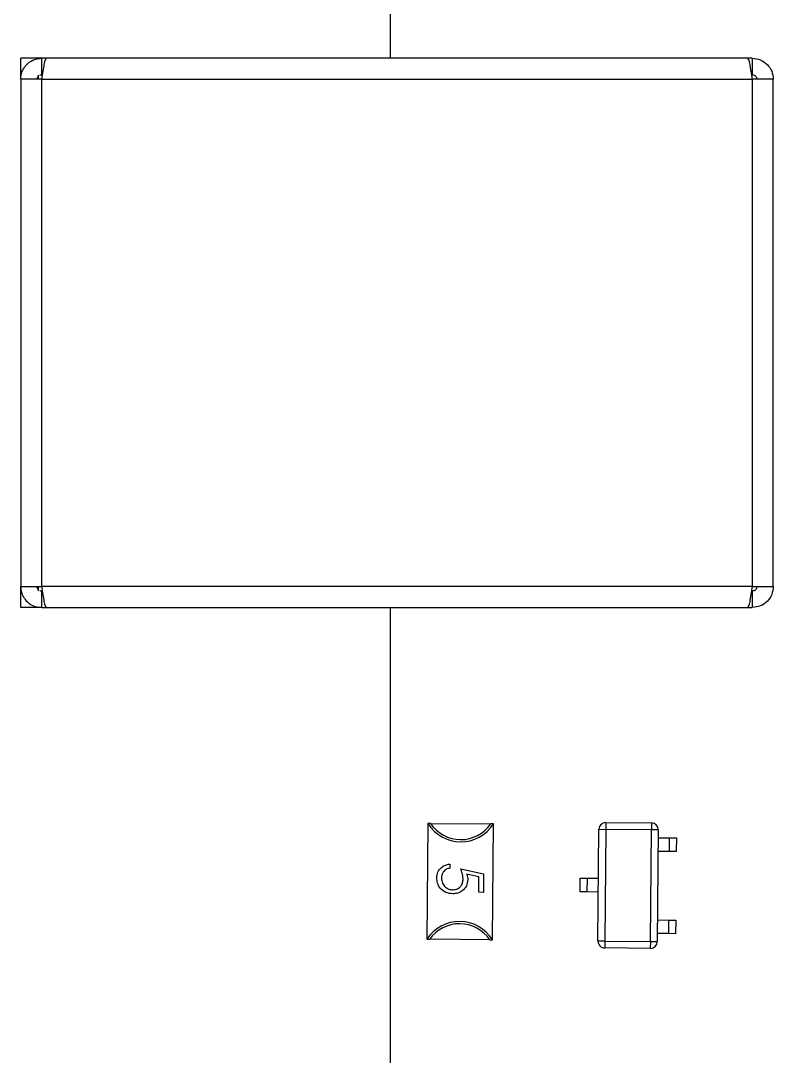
# Model space of a CAD drawing. Header units: millimetres. Extents: x -2889 to 8174, y 2447 to 8478.
# Drawn here: x 2743.682 to 2745.332, y 3452.858 to 3455.128 of the extents above; entities that cross this region are included whole.
import ezdxf

# ---------------------------------------------------------------- set-up
doc = ezdxf.new("R2010")
doc.units = ezdxf.units.MM

msp = doc.modelspace()

# ---------------------------------------------------------------- linework, layer by layer
at = {"color": 7, "linetype": 'Continuous', "lineweight": 25}
for p, q in [((2744.4919, 3455.7356), (2744.4919, 3455.0456)), ((2743.6819, 3454.9996), (2743.6819, 3455.0456)), ((2743.7179, 3455.0456), (2743.6819, 3455.0456)), ((2743.7179, 3455.0445), (2743.7179, 3455.0456)), ((2743.7229, 3455.0456), (2743.7179, 3455.0456)), ((2743.7279, 3455.0456), (2743.7229, 3455.0456)), ((2743.7279, 3455.0096), (2743.7279, 3455.0456)), ((2743.7379, 3455.0456), (2743.7279, 3455.0456)), ((2745.2759, 3455.0456), (2743.7379, 3455.0456)), ((2745.2859, 3455.0456), (2745.2759, 3455.0456)), ((2745.2859, 3455.0456), (2745.2859, 3455.0096)), ((2743.7279, 3454.9996), (2743.6819, 3454.9996)), ((2743.6819, 3454.9996), (2743.6819, 3453.8876)), ((2743.7199, 3455.0086), (2743.7199, 3454.9996)), ((2743.7279, 3453.8876), (2743.7279, 3454.9996)), ((2743.7279, 3454.9996), (2745.2859, 3454.9996)), ((2745.2859, 3454.9996), (2745.2859, 3453.8876)), ((2745.3319, 3454.9996), (2745.2859, 3454.9996)), ((2745.3319, 3453.8876), (2745.3319, 3454.9996)), ((2743.6819, 3453.8876), (2743.7279, 3453.8876)), ((2743.6819, 3453.8416), (2743.6819, 3453.8876)), ((2743.7199, 3453.8876), (2743.7199, 3453.8786)), ((2745.2859, 3453.8876), (2743.7279, 3453.8876)), ((2743.7279, 3453.8416), (2743.7279, 3453.8776)), ((2745.2859, 3453.8876), (2745.3319, 3453.8876)), ((2745.2859, 3453.8776), (2745.2859, 3453.8416)), ((2743.7179, 3453.8416), (2743.6819, 3453.8416)), ((2743.7179, 3453.8416), (2743.7179, 3453.8427)), ((2743.7229, 3453.8416), (2743.7179, 3453.8416)), ((2743.7279, 3453.8416), (2743.7229, 3453.8416)), ((2743.7279, 3453.8416), (2743.7379, 3453.8416)), ((2743.7379, 3453.8416), (2745.2759, 3453.8416)), ((2744.4919, 3453.8416), (2744.4919, 3451.9556)), ((2745.2759, 3453.8416), (2745.2859, 3453.8416)), ((2744.5745, 3453.3683), (2744.5723, 3453.1143)), ((2744.5805, 3453.3683), (2744.5745, 3453.3683)), ((2744.5805, 3453.3683), (2744.7125, 3453.3671)), ((2744.7185, 3453.3671), (2744.7125, 3453.3671)), ((2744.7163, 3453.1131), (2744.7185, 3453.3671)), ((2744.9475, 3453.1105), (2744.9496, 3453.3555)), ((2744.9496, 3453.3555), (2744.9646, 3453.3554)), ((2744.9646, 3453.3554), (2744.9625, 3453.1104)), ((2744.9647, 3453.3704), (2744.9646, 3453.3554)), ((2745.0646, 3453.3545), (2744.9646, 3453.3554)), ((2744.9647, 3453.3704), (2745.0647, 3453.3695)), ((2745.0625, 3453.1095), (2745.0646, 3453.3545)), ((2745.0647, 3453.3695), (2745.0646, 3453.3545)), ((2745.0796, 3453.3544), (2745.0646, 3453.3545)), ((2745.0796, 3453.3544), (2745.0775, 3453.1094)), ((2745.0795, 3453.3369), (2745.1045, 3453.3366)), ((2745.1042, 3453.3066), (2745.1045, 3453.3366)), ((2745.1045, 3453.3366), (2745.1195, 3453.3365)), ((2745.1195, 3453.3365), (2745.1192, 3453.3065)), ((2745.1042, 3453.3066), (2745.0792, 3453.3069)), ((2745.1192, 3453.3065), (2745.1042, 3453.3066)), ((2744.6226, 3453.2794), (2744.6226, 3453.2704)), ((2744.6469, 3453.2689), (2744.6968, 3453.2582)), ((2744.6865, 3453.2513), (2744.6602, 3453.2569)), ((2744.6862, 3453.2173), (2744.6865, 3453.2513)), ((2744.6968, 3453.2582), (2744.6964, 3453.2172)), ((2744.9084, 3453.2183), (2744.9087, 3453.2483)), ((2744.9087, 3453.2483), (2744.9237, 3453.2482)), ((2744.9237, 3453.2482), (2744.9234, 3453.2182)), ((2744.9237, 3453.2482), (2744.9487, 3453.248)), ((2744.9234, 3453.2182), (2744.9084, 3453.2183)), ((2744.9484, 3453.218), (2744.9234, 3453.2182)), ((2744.6964, 3453.2172), (2744.6862, 3453.2173)), ((2745.0779, 3453.1569), (2745.1029, 3453.1566)), ((2745.1026, 3453.1267), (2745.1029, 3453.1566)), ((2745.1029, 3453.1566), (2745.1179, 3453.1565)), ((2745.1179, 3453.1565), (2745.1176, 3453.1265)), ((2744.5723, 3453.1143), (2744.5782, 3453.1143)), ((2744.7103, 3453.1131), (2744.5782, 3453.1143)), ((2744.7103, 3453.1131), (2744.7163, 3453.1131)), ((2744.9625, 3453.1104), (2744.9475, 3453.1105)), ((2744.9625, 3453.1104), (2744.9623, 3453.0954)), ((2744.9625, 3453.1104), (2745.0625, 3453.1095)), ((2745.0625, 3453.1095), (2745.0623, 3453.0945)), ((2745.0625, 3453.1095), (2745.0775, 3453.1094)), ((2745.1026, 3453.1267), (2745.0776, 3453.1269)), ((2745.1176, 3453.1265), (2745.1026, 3453.1267)), ((2745.0623, 3453.0945), (2744.9623, 3453.0954))]:
    msp.add_line(p, q, dxfattribs=at)
for centre, radius, start, end in [((2744.6469, 3453.4129), 0.085, 211.6068, 327.3932), ((2744.6469, 3453.4129), 0.08, 213.8827, 325.1173), ((2744.9646, 3453.3554), 0.015, 89.5, 179.5), ((2745.0646, 3453.3545), 0.015, 359.5, 89.5), ((2744.6439, 3453.0685), 0.085, 31.6068, 147.3932), ((2744.6439, 3453.0685), 0.08, 33.8827, 145.1173), ((2744.9625, 3453.1104), 0.015, 179.5, 269.5), ((2745.0625, 3453.1095), 0.015, 269.5, 359.5)]:
    msp.add_arc(centre, radius, start, end, dxfattribs=at)
for points, knots in [([(2743.6819, 3454.9996), (2743.6821, 3455.0028), (2743.6825, 3455.0097), (2743.6864, 3455.0206), (2743.6944, 3455.0324), (2743.7086, 3455.0432), (2743.7213, 3455.0448), (2743.7279, 3455.0456)], [0, 0, 0, 0, 0.129551, 0.285142, 0.469624, 0.722177, 1, 1, 1, 1]), ([(2743.7179, 3454.9996), (2743.7179, 3455.0001), (2743.718, 3455.0012), (2743.7184, 3455.0029), (2743.7191, 3455.0044), (2743.7197, 3455.0052), (2743.7199, 3455.0055)], [0, 0, 0, 0, 0.223442, 0.486088, 0.801289, 1, 1, 1, 1]), ([(2743.7236, 3455.0086), (2743.7237, 3455.0086), (2743.7249, 3455.0096), (2743.7265, 3455.0096), (2743.7279, 3455.0096)], [0, 0, 0, 0, 0.02706, 1, 1, 1, 1]), ([(2743.6819, 3453.8876), (2743.6821, 3453.8845), (2743.6825, 3453.8775), (2743.6864, 3453.8667), (2743.6944, 3453.8548), (2743.7086, 3453.844), (2743.7213, 3453.8424), (2743.7279, 3453.8416)], [0, 0, 0, 0, 0.129551, 0.285142, 0.469624, 0.722177, 1, 1, 1, 1]), ([(2743.7199, 3453.8818), (2743.7197, 3453.882), (2743.7191, 3453.8826), (2743.7185, 3453.8841), (2743.718, 3453.8859), (2743.7179, 3453.8871), (2743.7179, 3453.8876)], [0, 0, 0, 0, 0.144558, 0.483985, 0.76393, 1, 1, 1, 1]), ([(2743.7279, 3453.8776), (2743.7267, 3453.8776), (2743.7252, 3453.8777), (2743.7239, 3453.8785), (2743.7238, 3453.8786)], [0, 0, 0, 0, 0.860559, 1, 1, 1, 1]), ([(2744.5942, 3453.2491), (2744.5946, 3453.2534), (2744.5956, 3453.262), (2744.6033, 3453.2716), (2744.6127, 3453.2775), (2744.6193, 3453.2788), (2744.6226, 3453.2794)], [0, 0, 0, 0, 0.279625, 0.559019, 0.77938, 1, 1, 1, 1]), ([(2744.6226, 3453.2704), (2744.6197, 3453.2697), (2744.6141, 3453.2682), (2744.6083, 3453.2621), (2744.6051, 3453.2553), (2744.6046, 3453.2508), (2744.6044, 3453.2485)], [0, 0, 0, 0, 0.28005, 0.559166, 0.779583, 1, 1, 1, 1]), ([(2744.6518, 3453.2468), (2744.6514, 3453.2511), (2744.6507, 3453.2587), (2744.6481, 3453.2658), (2744.6469, 3453.2689)], [0, 0, 0, 0, 0.559416, 1, 1, 1, 1]), ([(2744.6291, 3453.2139), (2744.6239, 3453.2146), (2744.6136, 3453.2158), (2744.6016, 3453.2249), (2744.595, 3453.2369), (2744.5944, 3453.245), (2744.5942, 3453.2491)], [0, 0, 0, 0, 0.279864, 0.559271, 0.779424, 1, 1, 1, 1]), ([(2744.6044, 3453.2485), (2744.6048, 3453.2448), (2744.6056, 3453.2373), (2744.6124, 3453.2289), (2744.6207, 3453.2237), (2744.6266, 3453.2232), (2744.6295, 3453.2229)], [0, 0, 0, 0, 0.279617, 0.559357, 0.779559, 1, 1, 1, 1]), ([(2744.6621, 3453.2451), (2744.6615, 3453.2403), (2744.6604, 3453.2308), (2744.6513, 3453.2204), (2744.6403, 3453.2146), (2744.6328, 3453.2142), (2744.6291, 3453.2139)], [0, 0, 0, 0, 0.279688, 0.559025, 0.779292, 1, 1, 1, 1]), ([(2744.6295, 3453.2229), (2744.633, 3453.2233), (2744.6399, 3453.2239), (2744.6475, 3453.2306), (2744.6513, 3453.2387), (2744.6517, 3453.2441), (2744.6518, 3453.2468)], [0, 0, 0, 0, 0.279539, 0.558617, 0.779047, 1, 1, 1, 1]), ([(2744.6602, 3453.2569), (2744.6608, 3453.2548), (2744.6618, 3453.2509), (2744.662, 3453.2469), (2744.6621, 3453.2451)], [0, 0, 0, 0, 0.560064, 1, 1, 1, 1])]:
    msp.add_open_spline(points, degree=3, knots=knots, dxfattribs=at)
for points in [[(2743.7379, 3455.0456), (2743.7371, 3455.0449), (2743.7354, 3455.0435), (2743.7329, 3455.0329), (2743.7304, 3455.0177), (2743.7288, 3455.0056), (2743.7279, 3454.9996)], [(2745.2859, 3454.9996), (2745.2851, 3455.0056), (2745.2834, 3455.0177), (2745.2809, 3455.0329), (2745.2784, 3455.0435), (2745.2768, 3455.0449), (2745.2759, 3455.0456)], [(2745.2859, 3455.0456), (2745.2919, 3455.0449), (2745.304, 3455.0435), (2745.3192, 3455.0329), (2745.3298, 3455.0177), (2745.3312, 3455.0056), (2745.3319, 3454.9996)], [(2745.2859, 3455.0096), (2745.2872, 3455.0095), (2745.2899, 3455.0092), (2745.2932, 3455.0068), (2745.2955, 3455.0035), (2745.2958, 3455.0009), (2745.2959, 3454.9996)], [(2743.7279, 3453.8876), (2743.7288, 3453.8816), (2743.7304, 3453.8695), (2743.7329, 3453.8543), (2743.7354, 3453.8437), (2743.7371, 3453.8423), (2743.7379, 3453.8416)], [(2745.2759, 3453.8416), (2745.2768, 3453.8423), (2745.2784, 3453.8437), (2745.2809, 3453.8543), (2745.2834, 3453.8695), (2745.2851, 3453.8816), (2745.2859, 3453.8876)], [(2745.2959, 3453.8876), (2745.2958, 3453.8863), (2745.2955, 3453.8837), (2745.2932, 3453.8804), (2745.2899, 3453.8781), (2745.2872, 3453.8778), (2745.2859, 3453.8776)], [(2745.3319, 3453.8876), (2745.3312, 3453.8816), (2745.3298, 3453.8695), (2745.3192, 3453.8543), (2745.304, 3453.8437), (2745.2919, 3453.8423), (2745.2859, 3453.8416)]]:
    msp.add_open_spline(points, degree=3, dxfattribs=at)

doc.saveas('drawing.dxf')
